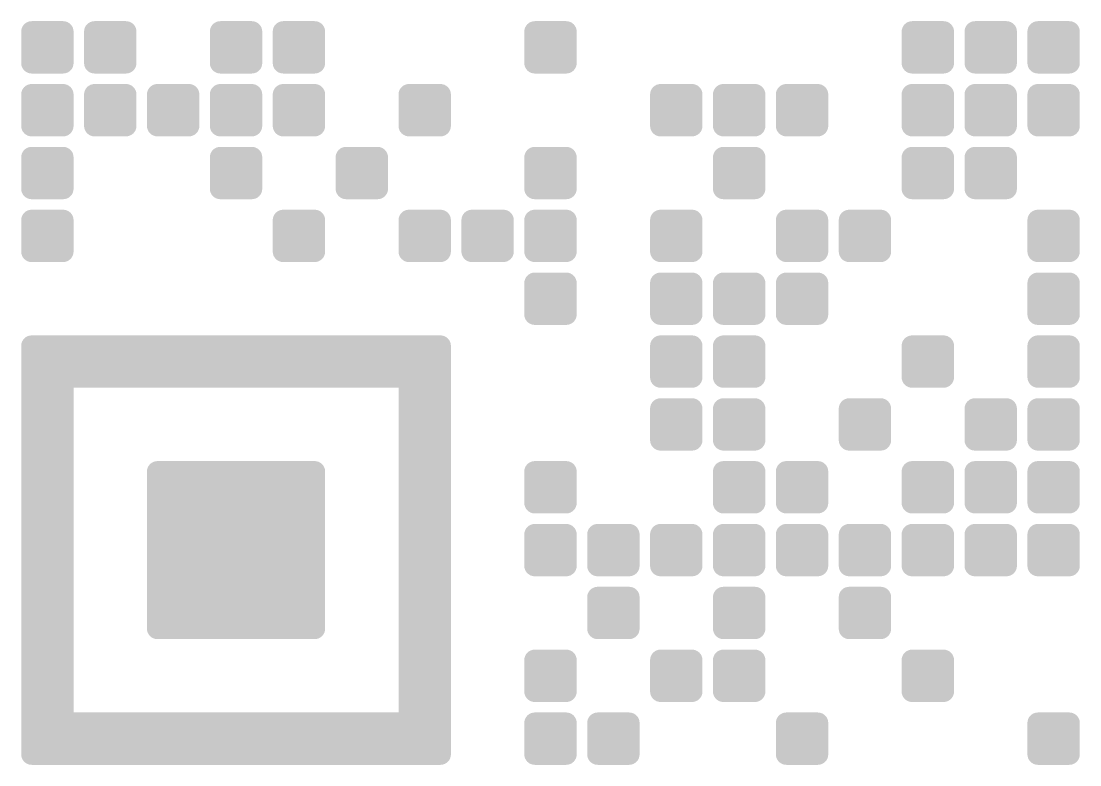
# Model space of a CAD drawing. Extents: x -970 to 10525, y -5 to 8110.
# Drawn here: x 10316.9 to 10417.9, y 425 to 496 of the extents above; entities that cross this region are included whole.
import ezdxf
from ezdxf.enums import TextEntityAlignment as Align

# ---------------------------------------------------------------- set-up
doc = ezdxf.new("R2010")
doc.units = 0
doc.header["$LTSCALE"] = 60
doc.header["$MEASUREMENT"] = 0
doc.layers.get('0').update_dxf_attribs({"linetype": 'CONTINUOUS'})
doc.layers.add('QR', color=7, linetype='CONTINUOUS')
doc.layers.add('RLA-FORMATO', color=7, linetype='CONTINUOUS')
doc.styles.add('ROMAND', font='romand', dxfattribs={"height": 31.5})
doc.styles.add('ROMANS', font='ROMANS.shx', dxfattribs={"height": 22.5})

# ---------------------------------------------------------------- blocks, each defined once
blk = doc.blocks.new('A$C459C3EB4')
at = {"layer": 'QR'}
h = blk.add_hatch(color=256, dxfattribs=at)
h.dxf.hatch_style = 1
h.paths.add_polyline_path([(698.43, -52.519, 0.414214), (697.93, -52.019), (696.43, -52.019, 0.414214), (695.93, -52.519), (695.93, -54.019, 0.414214), (696.43, -54.519), (697.93, -54.519, 0.414214), (698.43, -54.019)])
h = blk.add_hatch(color=256, dxfattribs=at)
h.dxf.hatch_style = 1
h.paths.add_polyline_path([(701.43, -52.519, 0.414214), (700.93, -52.019), (699.43, -52.019, 0.414214), (698.93, -52.519), (698.93, -54.019, 0.414214), (699.43, -54.519), (700.93, -54.519, 0.414214), (701.43, -54.019)])
h = blk.add_hatch(color=256, dxfattribs=at)
h.dxf.hatch_style = 1
h.paths.add_polyline_path([(707.43, -52.519, 0.414214), (706.93, -52.019), (705.43, -52.019, 0.414214), (704.93, -52.519), (704.93, -54.019, 0.414214), (705.43, -54.519), (706.93, -54.519, 0.414214), (707.43, -54.019)])
h = blk.add_hatch(color=256, dxfattribs=at)
h.dxf.hatch_style = 1
h.paths.add_polyline_path([(710.43, -52.519, 0.414214), (709.93, -52.019), (708.43, -52.019, 0.414214), (707.93, -52.519), (707.93, -54.019, 0.414214), (708.43, -54.519), (709.93, -54.519, 0.414214), (710.43, -54.019)])
h = blk.add_hatch(color=256, dxfattribs=at)
h.dxf.hatch_style = 1
h.paths.add_polyline_path([(722.43, -52.519, 0.414214), (721.93, -52.019), (720.43, -52.019, 0.414214), (719.93, -52.519), (719.93, -54.019, 0.414214), (720.43, -54.519), (721.93, -54.519, 0.414214), (722.43, -54.019)])
h = blk.add_hatch(color=256, dxfattribs=at)
h.dxf.hatch_style = 1
h.paths.add_polyline_path([(740.43, -52.519, 0.414214), (739.93, -52.019), (738.43, -52.019, 0.414214), (737.93, -52.519), (737.93, -54.019, 0.414214), (738.43, -54.519), (739.93, -54.519, 0.414214), (740.43, -54.019)])
h = blk.add_hatch(color=256, dxfattribs=at)
h.dxf.hatch_style = 1
h.paths.add_polyline_path([(743.43, -52.519, 0.414214), (742.93, -52.019), (741.43, -52.019, 0.414214), (740.93, -52.519), (740.93, -54.019, 0.414214), (741.43, -54.519), (742.93, -54.519, 0.414214), (743.43, -54.019)])
h = blk.add_hatch(color=256, dxfattribs=at)
h.dxf.hatch_style = 1
h.paths.add_polyline_path([(746.43, -52.519, 0.414214), (745.93, -52.019), (744.43, -52.019, 0.414214), (743.93, -52.519), (743.93, -54.019, 0.414214), (744.43, -54.519), (745.93, -54.519, 0.414214), (746.43, -54.019)])
h = blk.add_hatch(color=256, dxfattribs=at)
h.dxf.hatch_style = 1
h.paths.add_polyline_path([(698.43, -55.519, 0.414214), (697.93, -55.019), (696.43, -55.019, 0.414214), (695.93, -55.519), (695.93, -57.019, 0.414214), (696.43, -57.519), (697.93, -57.519, 0.414214), (698.43, -57.019)])
h = blk.add_hatch(color=256, dxfattribs=at)
h.dxf.hatch_style = 1
h.paths.add_polyline_path([(701.43, -55.519, 0.414214), (700.93, -55.019), (699.43, -55.019, 0.414214), (698.93, -55.519), (698.93, -57.019, 0.414214), (699.43, -57.519), (700.93, -57.519, 0.414214), (701.43, -57.019)])
h = blk.add_hatch(color=256, dxfattribs=at)
h.dxf.hatch_style = 1
h.paths.add_polyline_path([(704.43, -55.519, 0.414214), (703.93, -55.019), (702.43, -55.019, 0.414214), (701.93, -55.519), (701.93, -57.019, 0.414214), (702.43, -57.519), (703.93, -57.519, 0.414214), (704.43, -57.019)])
h = blk.add_hatch(color=256, dxfattribs=at)
h.dxf.hatch_style = 1
h.paths.add_polyline_path([(707.43, -55.519, 0.414214), (706.93, -55.019), (705.43, -55.019, 0.414214), (704.93, -55.519), (704.93, -57.019, 0.414214), (705.43, -57.519), (706.93, -57.519, 0.414214), (707.43, -57.019)])
h = blk.add_hatch(color=256, dxfattribs=at)
h.dxf.hatch_style = 1
h.paths.add_polyline_path([(710.43, -55.519, 0.414214), (709.93, -55.019), (708.43, -55.019, 0.414214), (707.93, -55.519), (707.93, -57.019, 0.414214), (708.43, -57.519), (709.93, -57.519, 0.414214), (710.43, -57.019)])
h = blk.add_hatch(color=256, dxfattribs=at)
h.dxf.hatch_style = 1
h.paths.add_polyline_path([(716.43, -55.519, 0.414214), (715.93, -55.019), (714.43, -55.019, 0.414214), (713.93, -55.519), (713.93, -57.019, 0.414214), (714.43, -57.519), (715.93, -57.519, 0.414214), (716.43, -57.019)])
h = blk.add_hatch(color=256, dxfattribs=at)
h.dxf.hatch_style = 1
h.paths.add_polyline_path([(728.43, -55.519, 0.414214), (727.93, -55.019), (726.43, -55.019, 0.414214), (725.93, -55.519), (725.93, -57.019, 0.414214), (726.43, -57.519), (727.93, -57.519, 0.414214), (728.43, -57.019)])
h = blk.add_hatch(color=256, dxfattribs=at)
h.dxf.hatch_style = 1
h.paths.add_polyline_path([(731.43, -55.519, 0.414214), (730.93, -55.019), (729.43, -55.019, 0.414214), (728.93, -55.519), (728.93, -57.019, 0.414214), (729.43, -57.519), (730.93, -57.519, 0.414214), (731.43, -57.019)])
h = blk.add_hatch(color=256, dxfattribs=at)
h.dxf.hatch_style = 1
h.paths.add_polyline_path([(734.43, -55.519, 0.414214), (733.93, -55.019), (732.43, -55.019, 0.414214), (731.93, -55.519), (731.93, -57.019, 0.414214), (732.43, -57.519), (733.93, -57.519, 0.414214), (734.43, -57.019)])
h = blk.add_hatch(color=256, dxfattribs=at)
h.dxf.hatch_style = 1
h.paths.add_polyline_path([(740.43, -55.519, 0.414214), (739.93, -55.019), (738.43, -55.019, 0.414214), (737.93, -55.519), (737.93, -57.019, 0.414214), (738.43, -57.519), (739.93, -57.519, 0.414214), (740.43, -57.019)])
h = blk.add_hatch(color=256, dxfattribs=at)
h.dxf.hatch_style = 1
h.paths.add_polyline_path([(743.43, -55.519, 0.414214), (742.93, -55.019), (741.43, -55.019, 0.414214), (740.93, -55.519), (740.93, -57.019, 0.414214), (741.43, -57.519), (742.93, -57.519, 0.414214), (743.43, -57.019)])
h = blk.add_hatch(color=256, dxfattribs=at)
h.dxf.hatch_style = 1
h.paths.add_polyline_path([(746.43, -55.519, 0.414214), (745.93, -55.019), (744.43, -55.019, 0.414214), (743.93, -55.519), (743.93, -57.019, 0.414214), (744.43, -57.519), (745.93, -57.519, 0.414214), (746.43, -57.019)])
h = blk.add_hatch(color=256, dxfattribs=at)
h.dxf.hatch_style = 1
h.paths.add_polyline_path([(698.43, -58.519, 0.414214), (697.93, -58.019), (696.43, -58.019, 0.414214), (695.93, -58.519), (695.93, -60.019, 0.414214), (696.43, -60.519), (697.93, -60.519, 0.414214), (698.43, -60.019)])
h = blk.add_hatch(color=256, dxfattribs=at)
h.dxf.hatch_style = 1
h.paths.add_polyline_path([(707.43, -58.519, 0.414214), (706.93, -58.019), (705.43, -58.019, 0.414214), (704.93, -58.519), (704.93, -60.019, 0.414214), (705.43, -60.519), (706.93, -60.519, 0.414214), (707.43, -60.019)])
h = blk.add_hatch(color=256, dxfattribs=at)
h.dxf.hatch_style = 1
h.paths.add_polyline_path([(713.43, -58.519, 0.414214), (712.93, -58.019), (711.43, -58.019, 0.414214), (710.93, -58.519), (710.93, -60.019, 0.414214), (711.43, -60.519), (712.93, -60.519, 0.414214), (713.43, -60.019)])
h = blk.add_hatch(color=256, dxfattribs=at)
h.dxf.hatch_style = 1
h.paths.add_polyline_path([(722.43, -58.519, 0.414214), (721.93, -58.019), (720.43, -58.019, 0.414214), (719.93, -58.519), (719.93, -60.019, 0.414214), (720.43, -60.519), (721.93, -60.519, 0.414214), (722.43, -60.019)])
h = blk.add_hatch(color=256, dxfattribs=at)
h.dxf.hatch_style = 1
h.paths.add_polyline_path([(731.43, -58.519, 0.414214), (730.93, -58.019), (729.43, -58.019, 0.414214), (728.93, -58.519), (728.93, -60.019, 0.414214), (729.43, -60.519), (730.93, -60.519, 0.414214), (731.43, -60.019)])
h = blk.add_hatch(color=256, dxfattribs=at)
h.dxf.hatch_style = 1
h.paths.add_polyline_path([(740.43, -58.519, 0.414214), (739.93, -58.019), (738.43, -58.019, 0.414214), (737.93, -58.519), (737.93, -60.019, 0.414214), (738.43, -60.519), (739.93, -60.519, 0.414214), (740.43, -60.019)])
h = blk.add_hatch(color=256, dxfattribs=at)
h.dxf.hatch_style = 1
h.paths.add_polyline_path([(743.43, -58.519, 0.414214), (742.93, -58.019), (741.43, -58.019, 0.414214), (740.93, -58.519), (740.93, -60.019, 0.414214), (741.43, -60.519), (742.93, -60.519, 0.414214), (743.43, -60.019)])
h = blk.add_hatch(color=256, dxfattribs=at)
h.dxf.hatch_style = 1
h.paths.add_polyline_path([(698.43, -61.519, 0.414214), (697.93, -61.019), (696.43, -61.019, 0.414214), (695.93, -61.519), (695.93, -63.019, 0.414214), (696.43, -63.519), (697.93, -63.519, 0.414214), (698.43, -63.019)])
h = blk.add_hatch(color=256, dxfattribs=at)
h.dxf.hatch_style = 1
h.paths.add_polyline_path([(710.43, -61.519, 0.414214), (709.93, -61.019), (708.43, -61.019, 0.414214), (707.93, -61.519), (707.93, -63.019, 0.414214), (708.43, -63.519), (709.93, -63.519, 0.414214), (710.43, -63.019)])
h = blk.add_hatch(color=256, dxfattribs=at)
h.dxf.hatch_style = 1
h.paths.add_polyline_path([(716.43, -61.519, 0.414214), (715.93, -61.019), (714.43, -61.019, 0.414214), (713.93, -61.519), (713.93, -63.019, 0.414214), (714.43, -63.519), (715.93, -63.519, 0.414214), (716.43, -63.019)])
h = blk.add_hatch(color=256, dxfattribs=at)
h.dxf.hatch_style = 1
h.paths.add_polyline_path([(719.43, -61.519, 0.414214), (718.93, -61.019), (717.43, -61.019, 0.414214), (716.93, -61.519), (716.93, -63.019, 0.414214), (717.43, -63.519), (718.93, -63.519, 0.414214), (719.43, -63.019)])
h = blk.add_hatch(color=256, dxfattribs=at)
h.dxf.hatch_style = 1
h.paths.add_polyline_path([(722.43, -61.519, 0.414214), (721.93, -61.019), (720.43, -61.019, 0.414214), (719.93, -61.519), (719.93, -63.019, 0.414214), (720.43, -63.519), (721.93, -63.519, 0.414214), (722.43, -63.019)])
h = blk.add_hatch(color=256, dxfattribs=at)
h.dxf.hatch_style = 1
h.paths.add_polyline_path([(728.43, -61.519, 0.414214), (727.93, -61.019), (726.43, -61.019, 0.414214), (725.93, -61.519), (725.93, -63.019, 0.414214), (726.43, -63.519), (727.93, -63.519, 0.414214), (728.43, -63.019)])
h = blk.add_hatch(color=256, dxfattribs=at)
h.dxf.hatch_style = 1
h.paths.add_polyline_path([(734.43, -61.519, 0.414214), (733.93, -61.019), (732.43, -61.019, 0.414214), (731.93, -61.519), (731.93, -63.019, 0.414214), (732.43, -63.519), (733.93, -63.519, 0.414214), (734.43, -63.019)])
h = blk.add_hatch(color=256, dxfattribs=at)
h.dxf.hatch_style = 1
h.paths.add_polyline_path([(737.43, -61.519, 0.414214), (736.93, -61.019), (735.43, -61.019, 0.414214), (734.93, -61.519), (734.93, -63.019, 0.414214), (735.43, -63.519), (736.93, -63.519, 0.414214), (737.43, -63.019)])
h = blk.add_hatch(color=256, dxfattribs=at)
h.dxf.hatch_style = 1
h.paths.add_polyline_path([(746.43, -61.519, 0.414214), (745.93, -61.019), (744.43, -61.019, 0.414214), (743.93, -61.519), (743.93, -63.019, 0.414214), (744.43, -63.519), (745.93, -63.519, 0.414214), (746.43, -63.019)])
h = blk.add_hatch(color=256, dxfattribs=at)
h.dxf.hatch_style = 1
h.paths.add_polyline_path([(722.43, -64.519, 0.414214), (721.93, -64.019), (720.43, -64.019, 0.414214), (719.93, -64.519), (719.93, -66.019, 0.414214), (720.43, -66.519), (721.93, -66.519, 0.414214), (722.43, -66.019)])
h = blk.add_hatch(color=256, dxfattribs=at)
h.dxf.hatch_style = 1
h.paths.add_polyline_path([(728.43, -64.519, 0.414214), (727.93, -64.019), (726.43, -64.019, 0.414214), (725.93, -64.519), (725.93, -66.019, 0.414214), (726.43, -66.519), (727.93, -66.519, 0.414214), (728.43, -66.019)])
h = blk.add_hatch(color=256, dxfattribs=at)
h.dxf.hatch_style = 1
h.paths.add_polyline_path([(731.43, -64.519, 0.414214), (730.93, -64.019), (729.43, -64.019, 0.414214), (728.93, -64.519), (728.93, -66.019, 0.414214), (729.43, -66.519), (730.93, -66.519, 0.414214), (731.43, -66.019)])
h = blk.add_hatch(color=256, dxfattribs=at)
h.dxf.hatch_style = 1
h.paths.add_polyline_path([(734.43, -64.519, 0.414214), (733.93, -64.019), (732.43, -64.019, 0.414214), (731.93, -64.519), (731.93, -66.019, 0.414214), (732.43, -66.519), (733.93, -66.519, 0.414214), (734.43, -66.019)])
h = blk.add_hatch(color=256, dxfattribs=at)
h.dxf.hatch_style = 1
h.paths.add_polyline_path([(746.43, -64.519, 0.414214), (745.93, -64.019), (744.43, -64.019, 0.414214), (743.93, -64.519), (743.93, -66.019, 0.414214), (744.43, -66.519), (745.93, -66.519, 0.414214), (746.43, -66.019)])
h = blk.add_hatch(color=256, dxfattribs=at)
h.dxf.hatch_style = 1
h.paths.add_polyline_path([(710.43, -73.519), (710.43, -81.019, -0.414214), (709.93, -81.519), (702.43, -81.519, -0.414214), (701.93, -81.019), (701.93, -73.519, -0.414214), (702.43, -73.019), (709.93, -73.019, -0.414214)], flags=0)
h.paths.add_polyline_path([(716.43, -67.519, 0.414214), (715.93, -67.019), (696.43, -67.019, 0.414214), (695.93, -67.519), (695.93, -87.019, 0.414214), (696.43, -87.519), (715.93, -87.519, 0.414214), (716.43, -87.019)])
h.paths.add_polyline_path([(713.93, -69.519), (713.93, -85.019), (698.43, -85.019), (698.43, -69.519)], flags=16)
h = blk.add_hatch(color=256, dxfattribs=at)
h.dxf.hatch_style = 1
h.paths.add_polyline_path([(728.43, -67.519, 0.414214), (727.93, -67.019), (726.43, -67.019, 0.414214), (725.93, -67.519), (725.93, -69.019, 0.414214), (726.43, -69.519), (727.93, -69.519, 0.414214), (728.43, -69.019)])
h = blk.add_hatch(color=256, dxfattribs=at)
h.dxf.hatch_style = 1
h.paths.add_polyline_path([(731.43, -67.519, 0.414214), (730.93, -67.019), (729.43, -67.019, 0.414214), (728.93, -67.519), (728.93, -69.019, 0.414214), (729.43, -69.519), (730.93, -69.519, 0.414214), (731.43, -69.019)])
h = blk.add_hatch(color=256, dxfattribs=at)
h.dxf.hatch_style = 1
h.paths.add_polyline_path([(740.43, -67.519, 0.414214), (739.93, -67.019), (738.43, -67.019, 0.414214), (737.93, -67.519), (737.93, -69.019, 0.414214), (738.43, -69.519), (739.93, -69.519, 0.414214), (740.43, -69.019)])
h = blk.add_hatch(color=256, dxfattribs=at)
h.dxf.hatch_style = 1
h.paths.add_polyline_path([(746.43, -67.519, 0.414214), (745.93, -67.019), (744.43, -67.019, 0.414214), (743.93, -67.519), (743.93, -69.019, 0.414214), (744.43, -69.519), (745.93, -69.519, 0.414214), (746.43, -69.019)])
h = blk.add_hatch(color=256, dxfattribs=at)
h.dxf.hatch_style = 1
h.paths.add_polyline_path([(728.43, -70.519, 0.414214), (727.93, -70.019), (726.43, -70.019, 0.414214), (725.93, -70.519), (725.93, -72.019, 0.414214), (726.43, -72.519), (727.93, -72.519, 0.414214), (728.43, -72.019)])
h = blk.add_hatch(color=256, dxfattribs=at)
h.dxf.hatch_style = 1
h.paths.add_polyline_path([(731.43, -70.519, 0.414214), (730.93, -70.019), (729.43, -70.019, 0.414214), (728.93, -70.519), (728.93, -72.019, 0.414214), (729.43, -72.519), (730.93, -72.519, 0.414214), (731.43, -72.019)])
h = blk.add_hatch(color=256, dxfattribs=at)
h.dxf.hatch_style = 1
h.paths.add_polyline_path([(737.43, -70.519, 0.414214), (736.93, -70.019), (735.43, -70.019, 0.414214), (734.93, -70.519), (734.93, -72.019, 0.414214), (735.43, -72.519), (736.93, -72.519, 0.414214), (737.43, -72.019)])
h = blk.add_hatch(color=256, dxfattribs=at)
h.dxf.hatch_style = 1
h.paths.add_polyline_path([(743.43, -70.519, 0.414214), (742.93, -70.019), (741.43, -70.019, 0.414214), (740.93, -70.519), (740.93, -72.019, 0.414214), (741.43, -72.519), (742.93, -72.519, 0.414214), (743.43, -72.019)])
h = blk.add_hatch(color=256, dxfattribs=at)
h.dxf.hatch_style = 1
h.paths.add_polyline_path([(746.43, -70.519, 0.414214), (745.93, -70.019), (744.43, -70.019, 0.414214), (743.93, -70.519), (743.93, -72.019, 0.414214), (744.43, -72.519), (745.93, -72.519, 0.414214), (746.43, -72.019)])
h = blk.add_hatch(color=256, dxfattribs=at)
h.dxf.hatch_style = 1
h.paths.add_polyline_path([(710.43, -73.519, 0.414214), (709.93, -73.019), (702.43, -73.019, 0.414214), (701.93, -73.519), (701.93, -81.019, 0.414214), (702.43, -81.519), (709.93, -81.519, 0.414214), (710.43, -81.019)])
h = blk.add_hatch(color=256, dxfattribs=at)
h.dxf.hatch_style = 1
h.paths.add_polyline_path([(722.43, -73.519, 0.414214), (721.93, -73.019), (720.43, -73.019, 0.414214), (719.93, -73.519), (719.93, -75.019, 0.414214), (720.43, -75.519), (721.93, -75.519, 0.414214), (722.43, -75.019)])
h = blk.add_hatch(color=256, dxfattribs=at)
h.dxf.hatch_style = 1
h.paths.add_polyline_path([(731.43, -73.519, 0.414214), (730.93, -73.019), (729.43, -73.019, 0.414214), (728.93, -73.519), (728.93, -75.019, 0.414214), (729.43, -75.519), (730.93, -75.519, 0.414214), (731.43, -75.019)])
h = blk.add_hatch(color=256, dxfattribs=at)
h.dxf.hatch_style = 1
h.paths.add_polyline_path([(734.43, -73.519, 0.414214), (733.93, -73.019), (732.43, -73.019, 0.414214), (731.93, -73.519), (731.93, -75.019, 0.414214), (732.43, -75.519), (733.93, -75.519, 0.414214), (734.43, -75.019)])
h = blk.add_hatch(color=256, dxfattribs=at)
h.dxf.hatch_style = 1
h.paths.add_polyline_path([(740.43, -73.519, 0.414214), (739.93, -73.019), (738.43, -73.019, 0.414214), (737.93, -73.519), (737.93, -75.019, 0.414214), (738.43, -75.519), (739.93, -75.519, 0.414214), (740.43, -75.019)])
h = blk.add_hatch(color=256, dxfattribs=at)
h.dxf.hatch_style = 1
h.paths.add_polyline_path([(743.43, -73.519, 0.414214), (742.93, -73.019), (741.43, -73.019, 0.414214), (740.93, -73.519), (740.93, -75.019, 0.414214), (741.43, -75.519), (742.93, -75.519, 0.414214), (743.43, -75.019)])
h = blk.add_hatch(color=256, dxfattribs=at)
h.dxf.hatch_style = 1
h.paths.add_polyline_path([(746.43, -73.519, 0.414214), (745.93, -73.019), (744.43, -73.019, 0.414214), (743.93, -73.519), (743.93, -75.019, 0.414214), (744.43, -75.519), (745.93, -75.519, 0.414214), (746.43, -75.019)])
h = blk.add_hatch(color=256, dxfattribs=at)
h.dxf.hatch_style = 1
h.paths.add_polyline_path([(722.43, -76.519, 0.414214), (721.93, -76.019), (720.43, -76.019, 0.414214), (719.93, -76.519), (719.93, -78.019, 0.414214), (720.43, -78.519), (721.93, -78.519, 0.414214), (722.43, -78.019)])
h = blk.add_hatch(color=256, dxfattribs=at)
h.dxf.hatch_style = 1
h.paths.add_polyline_path([(725.43, -76.519, 0.414214), (724.93, -76.019), (723.43, -76.019, 0.414214), (722.93, -76.519), (722.93, -78.019, 0.414214), (723.43, -78.519), (724.93, -78.519, 0.414214), (725.43, -78.019)])
h = blk.add_hatch(color=256, dxfattribs=at)
h.dxf.hatch_style = 1
h.paths.add_polyline_path([(728.43, -76.519, 0.414214), (727.93, -76.019), (726.43, -76.019, 0.414214), (725.93, -76.519), (725.93, -78.019, 0.414214), (726.43, -78.519), (727.93, -78.519, 0.414214), (728.43, -78.019)])
h = blk.add_hatch(color=256, dxfattribs=at)
h.dxf.hatch_style = 1
h.paths.add_polyline_path([(731.43, -76.519, 0.414214), (730.93, -76.019), (729.43, -76.019, 0.414214), (728.93, -76.519), (728.93, -78.019, 0.414214), (729.43, -78.519), (730.93, -78.519, 0.414214), (731.43, -78.019)])
h = blk.add_hatch(color=256, dxfattribs=at)
h.dxf.hatch_style = 1
h.paths.add_polyline_path([(734.43, -76.519, 0.414214), (733.93, -76.019), (732.43, -76.019, 0.414214), (731.93, -76.519), (731.93, -78.019, 0.414214), (732.43, -78.519), (733.93, -78.519, 0.414214), (734.43, -78.019)])
h = blk.add_hatch(color=256, dxfattribs=at)
h.dxf.hatch_style = 1
h.paths.add_polyline_path([(737.43, -76.519, 0.414214), (736.93, -76.019), (735.43, -76.019, 0.414214), (734.93, -76.519), (734.93, -78.019, 0.414214), (735.43, -78.519), (736.93, -78.519, 0.414214), (737.43, -78.019)])
h = blk.add_hatch(color=256, dxfattribs=at)
h.dxf.hatch_style = 1
h.paths.add_polyline_path([(740.43, -76.519, 0.414214), (739.93, -76.019), (738.43, -76.019, 0.414214), (737.93, -76.519), (737.93, -78.019, 0.414214), (738.43, -78.519), (739.93, -78.519, 0.414214), (740.43, -78.019)])
h = blk.add_hatch(color=256, dxfattribs=at)
h.dxf.hatch_style = 1
h.paths.add_polyline_path([(743.43, -76.519, 0.414214), (742.93, -76.019), (741.43, -76.019, 0.414214), (740.93, -76.519), (740.93, -78.019, 0.414214), (741.43, -78.519), (742.93, -78.519, 0.414214), (743.43, -78.019)])
h = blk.add_hatch(color=256, dxfattribs=at)
h.dxf.hatch_style = 1
h.paths.add_polyline_path([(746.43, -76.519, 0.414214), (745.93, -76.019), (744.43, -76.019, 0.414214), (743.93, -76.519), (743.93, -78.019, 0.414214), (744.43, -78.519), (745.93, -78.519, 0.414214), (746.43, -78.019)])
h = blk.add_hatch(color=256, dxfattribs=at)
h.dxf.hatch_style = 1
h.paths.add_polyline_path([(725.43, -79.519, 0.414214), (724.93, -79.019), (723.43, -79.019, 0.414214), (722.93, -79.519), (722.93, -81.019, 0.414214), (723.43, -81.519), (724.93, -81.519, 0.414214), (725.43, -81.019)])
h = blk.add_hatch(color=256, dxfattribs=at)
h.dxf.hatch_style = 1
h.paths.add_polyline_path([(731.43, -79.519, 0.414214), (730.93, -79.019), (729.43, -79.019, 0.414214), (728.93, -79.519), (728.93, -81.019, 0.414214), (729.43, -81.519), (730.93, -81.519, 0.414214), (731.43, -81.019)])
h = blk.add_hatch(color=256, dxfattribs=at)
h.dxf.hatch_style = 1
h.paths.add_polyline_path([(737.43, -79.519, 0.414214), (736.93, -79.019), (735.43, -79.019, 0.414214), (734.93, -79.519), (734.93, -81.019, 0.414214), (735.43, -81.519), (736.93, -81.519, 0.414214), (737.43, -81.019)])
h = blk.add_hatch(color=256, dxfattribs=at)
h.dxf.hatch_style = 1
h.paths.add_polyline_path([(722.43, -82.519, 0.414214), (721.93, -82.019), (720.43, -82.019, 0.414214), (719.93, -82.519), (719.93, -84.019, 0.414214), (720.43, -84.519), (721.93, -84.519, 0.414214), (722.43, -84.019)])
h = blk.add_hatch(color=256, dxfattribs=at)
h.dxf.hatch_style = 1
h.paths.add_polyline_path([(728.43, -82.519, 0.414214), (727.93, -82.019), (726.43, -82.019, 0.414214), (725.93, -82.519), (725.93, -84.019, 0.414214), (726.43, -84.519), (727.93, -84.519, 0.414214), (728.43, -84.019)])
h = blk.add_hatch(color=256, dxfattribs=at)
h.dxf.hatch_style = 1
h.paths.add_polyline_path([(731.43, -82.519, 0.414214), (730.93, -82.019), (729.43, -82.019, 0.414214), (728.93, -82.519), (728.93, -84.019, 0.414214), (729.43, -84.519), (730.93, -84.519, 0.414214), (731.43, -84.019)])
h = blk.add_hatch(color=256, dxfattribs=at)
h.dxf.hatch_style = 1
h.paths.add_polyline_path([(740.43, -82.519, 0.414214), (739.93, -82.019), (738.43, -82.019, 0.414214), (737.93, -82.519), (737.93, -84.019, 0.414214), (738.43, -84.519), (739.93, -84.519, 0.414214), (740.43, -84.019)])
h = blk.add_hatch(color=256, dxfattribs=at)
h.dxf.hatch_style = 1
h.paths.add_polyline_path([(722.43, -85.519, 0.414214), (721.93, -85.019), (720.43, -85.019, 0.414214), (719.93, -85.519), (719.93, -87.019, 0.414214), (720.43, -87.519), (721.93, -87.519, 0.414214), (722.43, -87.019)])
h = blk.add_hatch(color=256, dxfattribs=at)
h.dxf.hatch_style = 1
h.paths.add_polyline_path([(725.43, -85.519, 0.414214), (724.93, -85.019), (723.43, -85.019, 0.414214), (722.93, -85.519), (722.93, -87.019, 0.414214), (723.43, -87.519), (724.93, -87.519, 0.414214), (725.43, -87.019)])
h = blk.add_hatch(color=256, dxfattribs=at)
h.dxf.hatch_style = 1
h.paths.add_polyline_path([(734.43, -85.519, 0.414214), (733.93, -85.019), (732.43, -85.019, 0.414214), (731.93, -85.519), (731.93, -87.019, 0.414214), (732.43, -87.519), (733.93, -87.519, 0.414214), (734.43, -87.019)])
h = blk.add_hatch(color=256, dxfattribs=at)
h.dxf.hatch_style = 1
h.paths.add_polyline_path([(746.43, -85.519, 0.414214), (745.93, -85.019), (744.43, -85.019, 0.414214), (743.93, -85.519), (743.93, -87.019, 0.414214), (744.43, -87.519), (745.93, -87.519, 0.414214), (746.43, -87.019)])
blk = doc.blocks.new('viñeta-rl')
blk.add_blockref('A$C459C3EB4', (-797.494, 299.998))
at = {"layer": 'RLA-FORMATO', "color": 4, "style": 'ROMAND'}
for tag, p in [('DESAR', (-1255.783, 233.263)), ('PRELIM', (-1123.111, 233.263)), ('PROP', (-989.639, 233.263)), ('CONST', (-823.737, 233.263))]:
    blk.add_attdef(tag, p, '', height=16, dxfattribs=at)
at = {"layer": 'RLA-FORMATO', "color": 2, "style": 'ROMANS'}
for tag, p, height in [('REVNO1', (-1394.08, 180.648), 10), ('DETNO1', (-1358.401, 180.648), 10), ('FECHA1', (-880.483, 180.648), 10), ('REVNO2', (-1394.08, 155.648), 10), ('DETNO2', (-1358.401, 155.648), 10), ('FECHA2', (-880.483, 155.648), 10), ('REVNO3', (-1394.08, 130.649), 10), ('DETNO3', (-1358.401, 130.649), 10), ('FECHA3', (-880.483, 130.649), 10), ('REVNO4', (-1394.08, 105.649), 10), ('DETNO4', (-1358.401, 105.649), 10), ('FECHA4', (-880.483, 105.649), 10), ('REVNO5', (-1394.08, 80.649), 11.25), ('DETNO5', (-1358.401, 80.649), 10), ('FECHA5', (-880.483, 80.649), 10), ('REVNO6', (-1392.274, 55.649), 10), ('DETNO6', (-1356.594, 55.649), 10), ('FECHA6', (-878.676, 55.649), 10), ('INGENIERO', (-741.067, 33.399), 10), ('DIBUJANTE', (-571.615, 33.401), 10), ('REVNO7', (-1394.08, 30.65), 10), ('DETNO7', (-1358.401, 30.65), 10), ('FECHA7', (-880.483, 30.65), 10), ('REVNO8', (-1394.08, 8.603), 10), ('DETNO8', (-1358.401, 8.603), 10), ('FECHA8', (-880.483, 8.603), 10), ('PROYECTISTA', (-740.886, 4.812), 10), ('INGENIERO', (-568.569, 4.615), 10)]:
    blk.add_attdef(tag, p, '', height=height, dxfattribs=at)
for tag, p in [('PERSNO1', (-946.608, 180.648)), ('PERSNO2', (-946.608, 155.648)), ('PERSNO3', (-946.608, 130.649)), ('PERSNO4', (-946.608, 105.649)), ('PERSNO5', (-946.608, 80.649)), ('PERSNO6', (-946.608, 55.649)), ('PERSNO7', (-946.608, 30.65)), ('PERSNO8', (-946.608, 8.603))]:
    blk.add_attdef(tag, text='', height=10, dxfattribs=at).set_placement(p, align=Align.CENTER)
at = {"layer": 'RLA-FORMATO', "color": 5, "style": 'ROMAND'}
blk.add_attdef('PROYECTO', text='', height=16.9, dxfattribs=at).set_placement((-289.167, 165.033), align=Align.MIDDLE)
for tag, p in [('TITULO1', (-567.962, 108.18)), ('TITULO2', (-567.962, 74.225))]:
    blk.add_attdef(tag, p, '', height=20, dxfattribs=at)
at = {"layer": 'RLA-FORMATO', "color": 2, "style": 'ROMANS'}
for tag, p in [('NOMARCH', (-1424.041, 5.527)), ('FECHA', (-1406.947, 5.527))]:
    blk.add_attdef(tag, p, '', height=11.25, rotation=90, dxfattribs=at)
at = {"layer": 'RLA-FORMATO', "color": 5, "style": 'ROMAND', "width": 0.967839}
blk.add_attdef('NUMERO', text='', height=24, dxfattribs=at).set_placement((-290.268, 13.329), (-62.411, 13.329), align=Align.FIT)
at = {"layer": 'RLA-FORMATO', "color": 5, "style": 'ROMAND', "flags": 12}
blk.add_attdef('REVISION', text='', height=24, dxfattribs=at).set_placement((-24.501, 25.329), align=Align.MIDDLE)

msp = doc.modelspace()

# ---------------------------------------------------------------- block references
at = {"layer": 'RLA-FORMATO', "xscale": 2, "yscale": 2, "zscale": 2}
msp.add_blockref('viñeta-rl', (10520, 0), dxfattribs=at)

doc.saveas('drawing.dxf')
